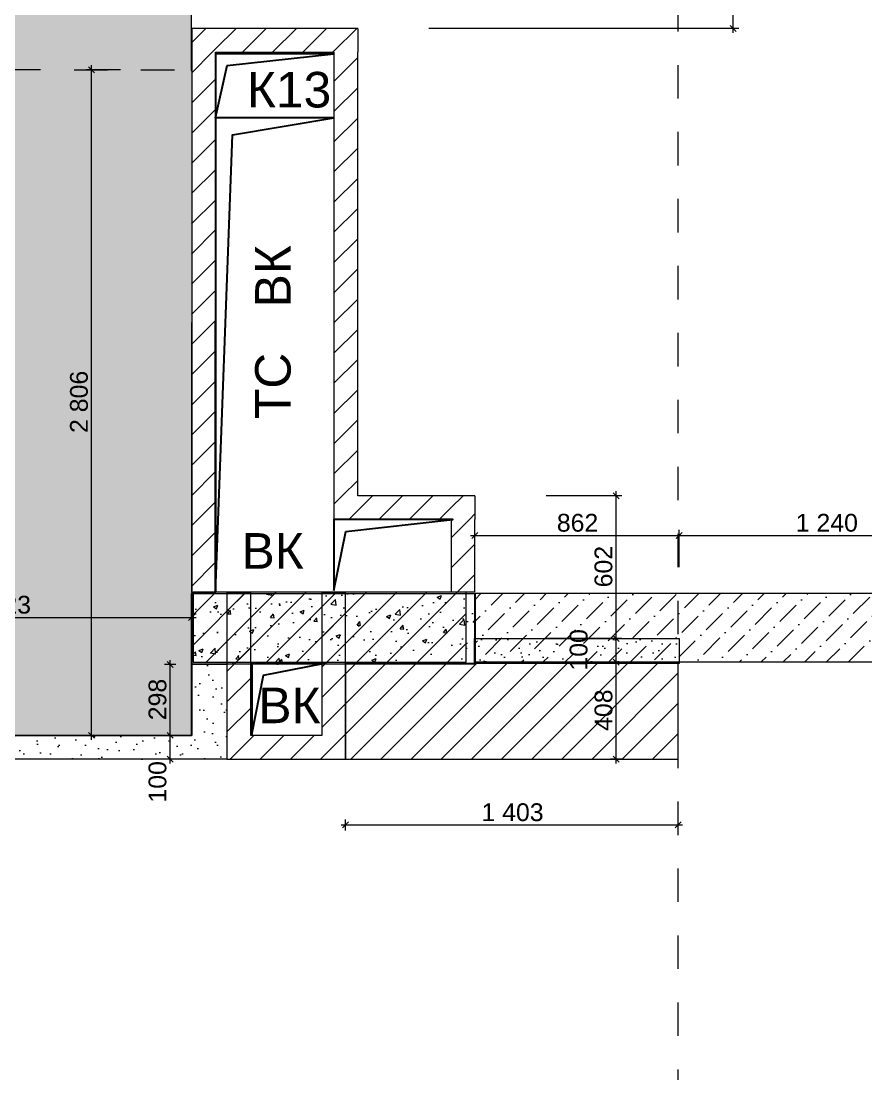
# Model space of a CAD drawing. Header units: millimetres. Extents: x 2336463 to 2579121, y 595385 to 778077.
# Drawn here: x 2430638 to 2434202, y 699777 to 704215 of the extents above; entities that cross this region are included whole.
import ezdxf

# ---------------------------------------------------------------- set-up
doc = ezdxf.new("R2010")
doc.units = ezdxf.units.MM
doc.header["$MEASUREMENT"] = 0
doc.linetypes.add('Штриховая', pattern=[282.222223, 141.111112, -141.111112])
for name, color, linetype, lineweight in [('+возводимые стены шриховка_Ном._пера__1', 7, 'Continuous', 13), ('+стена с дверью_Ном._пера__1', 7, 'Continuous', 13), ('Конструктив - Стены Несущие_Ном._пера__1', 7, 'Continuous', 13), ('сит план_Ном._пера__1', 7, 'Continuous', 13), ('сит план_Ном._пера__21', 7, 'Continuous', 30)]:
    doc.layers.add(name, color=color, linetype=linetype, lineweight=lineweight)
for name, color, linetype, lineweight, true_color in [('+возводимые стены шриховка_Ном._пера__183', 7, 'Continuous', 0, 0xe8e8e8), ('+возводимые стены шриховка_Ном._пера__242', 7, 'Continuous', 13, 0x1b55b5), ('+размер возводимые стены_Ном._пера__242', 7, 'Continuous', 13, 0x1b55b5), ('+стена с дверью_Ном._пера__243', 7, 'Continuous', 13, 0xe25822), ('Конструктив - Стены Несущие_Ном._пера__162', 7, 'Continuous', 5, 0xaaaaaa), ('сит план_Ном._пера__87', 7, 'Continuous', 20, 0x6a6a6a)]:
    doc.layers.add(name, color=color, linetype=linetype, lineweight=lineweight, true_color=true_color)
doc.layers.add('+размер возводимые стены', color=7, linetype='Continuous')
doc.layers.add('сит план', color=7, linetype='Continuous')
doc.styles.add('СГЕНЕРИР_СТИЛЬ_1', font='arial.ttf')
doc.dimstyles.new('СГЕНЕРИР_СТИЛЬ__1', dxfattribs={"dimtxt": 75, "dimasz": 23.75, "dimexe": 0.18, "dimexo": 300, "dimgap": 0, "dimtad": 1, "dimtih": 1, "dimtoh": 1, "dimdec": 0, "dimzin": 0, "dimdsep": 46, "dimtxsty": 'СГЕНЕРИР_СТИЛЬ_1', "dimblk": 'ARROWHEAD_6', "dimblk1": 'ARROWHEAD_6', "dimblk2": 'ARROWHEAD_6', "dimcen": 0.09, "dimclrd": 256, "dimclre": 256, "dimclrt": 256, "dimazin": 0, "dimtfac": 1, "dimtdec": 4, "dimtmove": 0, "dimatfit": 3, "dimfxl": 0, "dimtolj": 1, "dimtzin": 0, "dimarcsym": 0})
doc.dimstyles.new('СГЕНЕРИР_СТИЛЬ__2', dxfattribs={"dimtxt": 75, "dimasz": 23.75, "dimexe": 0.18, "dimexo": 300, "dimgap": 0, "dimtad": 1, "dimdec": 0, "dimzin": 0, "dimdsep": 46, "dimtxsty": 'СГЕНЕРИР_СТИЛЬ_1', "dimblk": 'ARROWHEAD_6', "dimblk1": 'ARROWHEAD_6', "dimblk2": 'ARROWHEAD_6', "dimcen": 0.09, "dimclrd": 256, "dimclre": 256, "dimclrt": 256, "dimazin": 0, "dimtfac": 1, "dimtdec": 4, "dimtmove": 0, "dimatfit": 3, "dimfxl": 0, "dimtolj": 1, "dimtzin": 0, "dimarcsym": 0})
pattern_1 = [(45, (2086872.015, 585988.686), (-55.684659, 55.684659), [0, -52.5, 0, -78.75]), (110, (2087047.015, 585988.686), (74.000794, 26.934086), [0, -38.5, 0, -66.5])]
pattern_2 = [(45, (2086872.015, 585813.69), (-63.639609, 63.639609), [])]

# ---------------------------------------------------------------- blocks, each defined once
blk = doc.blocks.new('Стена_848', base_point=(2431358.4, 704184.4))
at = {"layer": 'сит план_Ном._пера__87', "linetype": 'Continuous', "lineweight": 20, "true_color": 0x6a6a6a}
h = blk.add_hatch(dxfattribs=at)
h.set_pattern_fill('Блоки_Бетонные_Эффективные', color=251, style=0, pattern_type=2)
h.set_pattern_definition(pattern_2)
h.paths.add_polyline_path([(2431358.3, 704084.4), (2431458.3, 704084.4), (2431358.4, 704184.4)])
h = blk.add_hatch(dxfattribs=at)
h.set_pattern_fill('Блоки_Бетонные_Эффективные', color=251, style=0, pattern_type=2)
h.set_pattern_definition(pattern_2)
h.paths.add_polyline_path([(2431458.4, 704184.4), (2431358.4, 704184.4), (2431458.3, 704084.4)])
h = blk.add_hatch(dxfattribs=at)
h.set_pattern_fill('Блоки_Бетонные_Эффективные', color=251, style=0, pattern_type=2)
h.set_pattern_definition(pattern_2)
h.paths.add_polyline_path([(2431458.3, 704084.4), (2431958.3, 704084.4), (2431958.3, 704184.4), (2431458.4, 704184.4)])
h = blk.add_hatch(dxfattribs=at)
h.set_pattern_fill('Блоки_Бетонные_Эффективные', color=251, style=0, pattern_type=2)
h.set_pattern_definition(pattern_2)
h.paths.add_polyline_path([(2431958.3, 704084.4), (2432058.3, 704084.4), (2432058.3, 704184.4)])
h = blk.add_hatch(dxfattribs=at)
h.set_pattern_fill('Блоки_Бетонные_Эффективные', color=251, style=0, pattern_type=2)
h.set_pattern_definition(pattern_2)
h.paths.add_polyline_path([(2432058.3, 704184.4), (2431958.3, 704184.4), (2431958.3, 704084.4), (2432058.3, 704184.4)])
at = {"layer": 'сит план_Ном._пера__1', "color": 7, "linetype": 'Continuous', "lineweight": 13, "flags": 128}
for points in [[(2431358.4, 704184.4), (2431358.3, 704084.4)], [(2432058.3, 704184.4), (2431358.4, 704184.4)], [(2432058.3, 704184.4), (2432058.3, 704084.4)], [(2431458.3, 704084.4), (2431958.3, 704084.4)]]:
    blk.add_lwpolyline(points, dxfattribs=at)
blk = doc.blocks.new('Стена_849', base_point=(2432058.3, 704184.4))
at = {"layer": 'сит план_Ном._пера__87', "linetype": 'Continuous', "lineweight": 20, "true_color": 0x6a6a6a}
h = blk.add_hatch(dxfattribs=at)
h.set_pattern_fill('Блоки_Бетонные_Эффективные', color=251, style=0, pattern_type=2)
h.set_pattern_definition(pattern_2)
h.paths.add_polyline_path([(2431958.3, 704084.4), (2431958.4, 702214.4), (2432058.4, 702214.4), (2432058.3, 704084.4)])
h = blk.add_hatch(dxfattribs=at)
h.set_pattern_fill('Блоки_Бетонные_Эффективные', color=251, style=0, pattern_type=2)
h.set_pattern_definition(pattern_2)
h.paths.add_polyline_path([(2432058.4, 702214.4), (2431958.4, 702114.4), (2432058.4, 702114.4)])
h = blk.add_hatch(dxfattribs=at)
h.set_pattern_fill('Блоки_Бетонные_Эффективные', color=251, style=0, pattern_type=2)
h.set_pattern_definition(pattern_2)
h.paths.add_polyline_path([(2432058.4, 702214.4), (2431958.4, 702214.4), (2431958.4, 702114.4)])
at = {"layer": 'сит план_Ном._пера__1', "color": 7, "linetype": 'Continuous', "lineweight": 13, "flags": 128}
for points in [[(2431958.3, 704084.4), (2431958.4, 702114.4)], [(2432058.4, 702214.4), (2432058.3, 704084.4)], [(2431958.4, 702114.4), (2432058.4, 702114.4)]]:
    blk.add_lwpolyline(points, dxfattribs=at)
blk = doc.blocks.new('Стена_850', base_point=(2432058.4, 702214.4))
at = {"layer": 'сит план_Ном._пера__87', "linetype": 'Continuous', "lineweight": 20, "true_color": 0x6a6a6a}
h = blk.add_hatch(dxfattribs=at)
h.set_pattern_fill('Блоки_Бетонные_Эффективные', color=251, style=0, pattern_type=2)
h.set_pattern_definition(pattern_2)
h.paths.add_polyline_path([(2432058.4, 702114.4), (2432453, 702114.4), (2432453, 702214.4), (2432058.4, 702214.4)])
h = blk.add_hatch(dxfattribs=at)
h.set_pattern_fill('Блоки_Бетонные_Эффективные', color=251, style=0, pattern_type=2)
h.set_pattern_definition(pattern_2)
h.paths.add_polyline_path([(2432453, 702114.4), (2432553, 702114.4), (2432553, 702214.4)])
h = blk.add_hatch(dxfattribs=at)
h.set_pattern_fill('Блоки_Бетонные_Эффективные', color=251, style=0, pattern_type=2)
h.set_pattern_definition(pattern_2)
h.paths.add_polyline_path([(2432453, 702114.4), (2432553, 702214.4), (2432453, 702214.4)])
at = {"layer": 'сит план_Ном._пера__1', "color": 7, "linetype": 'Continuous', "lineweight": 13, "flags": 128}
for points in [[(2432553, 702214.4), (2432058.4, 702214.4)], [(2432553, 702214.4), (2432553, 702114.4)], [(2432058.4, 702114.4), (2432453, 702114.4)]]:
    blk.add_lwpolyline(points, dxfattribs=at)
blk = doc.blocks.new('Стена_851', base_point=(2432553, 702214.4))
at = {"layer": 'сит план_Ном._пера__87', "linetype": 'Continuous', "lineweight": 20, "true_color": 0x6a6a6a}
h = blk.add_hatch(dxfattribs=at)
h.set_pattern_fill('Блоки_Бетонные_Эффективные', color=251, style=0, pattern_type=2)
h.set_pattern_definition(pattern_2)
h.paths.add_polyline_path([(2432453, 702114.4), (2432453, 701807.7), (2432553, 701807.7), (2432553, 702114.4)])
at = {"layer": 'сит план_Ном._пера__1', "color": 7, "linetype": 'Continuous', "lineweight": 13, "flags": 128}
for points in [[(2432453, 702114.4), (2432453, 701807.7)], [(2432553, 701807.7), (2432553, 702114.4)], [(2432553, 701807.7), (2432453, 701807.7)]]:
    blk.add_lwpolyline(points, dxfattribs=at)
blk = doc.blocks.new('Стена_852', base_point=(2431358.4, 704184.4))
at = {"layer": 'сит план_Ном._пера__87', "linetype": 'Continuous', "lineweight": 20, "true_color": 0x6a6a6a}
h = blk.add_hatch(dxfattribs=at)
h.set_pattern_fill('Блоки_Бетонные_Эффективные', color=251, style=0, pattern_type=2)
h.set_pattern_definition(pattern_2)
h.paths.add_polyline_path([(2431358.3, 704084.4), (2431357, 701807.1), (2431457, 701807), (2431458.3, 704084.4)])
at = {"layer": 'сит план_Ном._пера__1', "color": 7, "linetype": 'Continuous', "lineweight": 13, "flags": 128}
for points in [[(2431358.3, 704084.4), (2431357, 701807.1)], [(2431457, 701807), (2431458.3, 704084.4)], [(2431457, 701807), (2431357, 701807.1)]]:
    blk.add_lwpolyline(points, dxfattribs=at)
blk = doc.blocks.new('Стена_853', base_point=(2431363.9, 701807.7))
at = {"layer": 'сит план_Ном._пера__87', "linetype": 'Continuous', "lineweight": 20, "true_color": 0x6a6a6a}
h = blk.add_hatch(dxfattribs=at)
h.set_pattern_fill('Блоки_Бетонные_Эффективные', color=251, style=0, pattern_type=2)
h.set_pattern_definition(pattern_2)
h.paths.add_polyline_path([(2431363.9, 701512.7), (2432516, 701512.7), (2432516, 701807.7), (2431363.9, 701807.7)])
at = {"layer": 'сит план_Ном._пера__1', "color": 7, "linetype": 'Continuous', "lineweight": 13, "flags": 128}
for points in [[(2432516, 701807.7), (2431363.9, 701807.7)], [(2431363.9, 701807.7), (2431363.9, 701512.7)], [(2432516, 701512.7), (2432516, 701807.7)], [(2431363.9, 701512.7), (2432516, 701512.7)]]:
    blk.add_lwpolyline(points, dxfattribs=at)
blk = doc.blocks.new('Стена_854', base_point=(2431507, 701807.1))
at = {"layer": 'сит план_Ном._пера__87', "linetype": 'Continuous', "lineweight": 20, "true_color": 0x6a6a6a}
h = blk.add_hatch(dxfattribs=at)
h.set_pattern_fill('Блоки_Бетонные_Эффективные', color=251, style=0, pattern_type=2)
h.set_pattern_definition(pattern_2)
h.paths.add_polyline_path([(2431607, 701204.4), (2431607, 701807.1), (2431507, 701807.1), (2431507, 701204.4)])
h = blk.add_hatch(dxfattribs=at)
h.set_pattern_fill('Блоки_Бетонные_Эффективные', color=251, style=0, pattern_type=2)
h.set_pattern_definition(pattern_2)
h.paths.add_polyline_path([(2431607, 701204.4), (2431507, 701104.4), (2431607, 701104.4)])
h = blk.add_hatch(dxfattribs=at)
h.set_pattern_fill('Блоки_Бетонные_Эффективные', color=251, style=0, pattern_type=2)
h.set_pattern_definition(pattern_2)
h.paths.add_polyline_path([(2431607, 701204.4), (2431507, 701204.4), (2431507, 701104.4)])
at = {"layer": 'сит план_Ном._пера__1', "color": 7, "linetype": 'Continuous', "lineweight": 13, "flags": 128}
for points in [[(2431507, 701807.1), (2431507, 701104.4)], [(2431607, 701807.1), (2431507, 701807.1)], [(2431607, 701204.4), (2431607, 701807.1)], [(2431507, 701104.4), (2431607, 701104.4)]]:
    blk.add_lwpolyline(points, dxfattribs=at)
blk = doc.blocks.new('Стена_855', base_point=(2431507, 701104.4))
at = {"layer": 'сит план_Ном._пера__87', "linetype": 'Continuous', "lineweight": 20, "true_color": 0x6a6a6a}
h = blk.add_hatch(dxfattribs=at)
h.set_pattern_fill('Блоки_Бетонные_Эффективные', color=251, style=0, pattern_type=2)
h.set_pattern_definition(pattern_2)
h.paths.add_polyline_path([(2431607, 701104.4), (2431907, 701104.4), (2431907, 701204.4), (2431607, 701204.4)])
h = blk.add_hatch(dxfattribs=at)
h.set_pattern_fill('Блоки_Бетонные_Эффективные', color=251, style=0, pattern_type=2)
h.set_pattern_definition(pattern_2)
h.paths.add_polyline_path([(2432007, 701204.4), (2431907, 701204.4), (2432007, 701104.4)])
h = blk.add_hatch(dxfattribs=at)
h.set_pattern_fill('Блоки_Бетонные_Эффективные', color=251, style=0, pattern_type=2)
h.set_pattern_definition(pattern_2)
h.paths.add_polyline_path([(2431907, 701204.4), (2431907, 701104.4), (2432007, 701104.4)])
at = {"layer": 'сит план_Ном._пера__1', "color": 7, "linetype": 'Continuous', "lineweight": 13, "flags": 128}
for points in [[(2431907, 701204.4), (2431607, 701204.4)], [(2432007, 701104.4), (2432007, 701204.4)], [(2431607, 701104.4), (2432007, 701104.4)]]:
    blk.add_lwpolyline(points, dxfattribs=at)
blk = doc.blocks.new('Стена_856', base_point=(2432007, 701104.4))
at = {"layer": 'сит план_Ном._пера__87', "linetype": 'Continuous', "lineweight": 20, "true_color": 0x6a6a6a}
h = blk.add_hatch(dxfattribs=at)
h.set_pattern_fill('Блоки_Бетонные_Эффективные', color=251, style=0, pattern_type=2)
h.set_pattern_definition(pattern_2)
h.paths.add_polyline_path([(2432007, 701204.4), (2432007, 701807.1), (2431907, 701807.1), (2431907, 701204.4)])
at = {"layer": 'сит план_Ном._пера__1', "color": 7, "linetype": 'Continuous', "lineweight": 13, "flags": 128}
for points in [[(2431907, 701807.1), (2432007, 701807.1)], [(2431907, 701807.1), (2431907, 701204.4)], [(2432007, 701204.4), (2432007, 701807.1)]]:
    blk.add_lwpolyline(points, dxfattribs=at)
blk = doc.blocks.new('*D3630', base_point=(2086872, 585813.7))
at = {"layer": '+размер возводимые стены_Ном._пера__242', "color": 152, "linetype": 'Continuous', "lineweight": 13, "true_color": 0x1b55b5}
for p, q in [((2429716.5, 701701.7), (2429735.2, 701701.7)), ((2429747.7, 701714.2), (2429722.7, 701689.2)), ((2429735.2, 701404.4), (2429735.2, 701725.1)), ((2429735.2, 701701.7), (2431357.8, 701701.7)), ((2431345.3, 701689.2), (2431370.3, 701714.2)), ((2431357.8, 701678.2), (2431357.8, 701725.1)), ((2431357.8, 701701.7), (2431376.6, 701701.7))]:
    blk.add_line(p, q, dxfattribs=at)
at = {"layer": '+размер возводимые стены_Ном._пера__242', "color": 152, "lineweight": 13, "true_color": 0x1b55b5, "insert": (2430418.3, 701716.7), "char_height": 75, "attachment_point": 7, "style": 'СГЕНЕРИР_СТИЛЬ_1'}
blk.add_mtext('\\A1;{\\pql;\\fArial|b0|i0|c204|p38;1\xa0623}', dxfattribs=at)
blk = doc.blocks.new('ARROWHEAD_6')
at = {"color": 0, "linetype": 'Continuous', "lineweight": 0}
for p, q in [((0, 0), (-1, 0)), ((-0.5, -0.5), (0.5, 0.5))]:
    blk.add_line(p, q, dxfattribs=at)
blk = doc.blocks.new('*D3631', base_point=(2086872, 585813.7))
at = {"layer": '+размер возводимые стены_Ном._пера__242', "color": 152, "linetype": 'Continuous', "lineweight": 13, "true_color": 0x1b55b5}
for p, q in [((2432565.5, 702059.5), (2432540.5, 702034.5)), ((2432553, 702023.6), (2432553, 702070.5)), ((2433427, 702059.5), (2433402, 702034.5)), ((2433414.5, 701912.7), (2433414.5, 702070.5)), ((2432534.2, 702047), (2432553, 702047)), ((2432553, 702047), (2433414.5, 702047))]:
    blk.add_line(p, q, dxfattribs=at)
at = {"layer": '+размер возводимые стены_Ном._пера__242', "color": 152, "lineweight": 13, "true_color": 0x1b55b5, "insert": (2432898.4, 702062), "char_height": 75, "attachment_point": 7, "style": 'СГЕНЕРИР_СТИЛЬ_1'}
blk.add_mtext('\\A1;{\\pql;\\fArial|b0|i0|c204|p38;862}', dxfattribs=at)
blk = doc.blocks.new('*D3632', base_point=(2086872, 585813.7))
at = {"layer": '+размер возводимые стены_Ном._пера__242', "color": 152, "linetype": 'Continuous', "lineweight": 13, "true_color": 0x1b55b5}
for p, q in [((2433427, 702059.5), (2433402, 702034.5)), ((2433414.5, 701912.7), (2433414.5, 702070.5)), ((2434666.8, 702059.5), (2434641.8, 702034.5)), ((2434654.3, 702023.6), (2434654.3, 702070.5)), ((2433414.5, 702047), (2434654.3, 702047))]:
    blk.add_line(p, q, dxfattribs=at)
at = {"layer": '+размер возводимые стены_Ном._пера__242', "color": 152, "lineweight": 13, "true_color": 0x1b55b5, "insert": (2433906.2, 702062), "char_height": 75, "attachment_point": 7, "style": 'СГЕНЕРИР_СТИЛЬ_1'}
blk.add_mtext('\\A1;{\\pql;\\fArial|b0|i0|c204|p38;1\xa0240}', dxfattribs=at)
blk = doc.blocks.new('*D3639', base_point=(2086872, 585813.7))
at = {"layer": '+размер возводимые стены_Ном._пера__242', "color": 152, "linetype": 'Continuous', "lineweight": 13, "true_color": 0x1b55b5}
for p, q in [((2431254.8, 701216.9), (2431279.8, 701191.9)), ((2431290.7, 701204.4), (2431243.8, 701204.4)), ((2431267.3, 701104.4), (2431267.3, 701204.4)), ((2431290.7, 701104.4), (2431243.8, 701104.4)), ((2431254.8, 701116.9), (2431279.8, 701091.9)), ((2431267.3, 701085.6), (2431267.3, 701104.4))]:
    blk.add_line(p, q, dxfattribs=at)
at = {"layer": '+размер возводимые стены_Ном._пера__242', "color": 152, "lineweight": 13, "true_color": 0x1b55b5, "insert": (2431252.3, 700921.1), "char_height": 75, "attachment_point": 7, "rotation": 90, "style": 'СГЕНЕРИР_СТИЛЬ_1'}
blk.add_mtext('\\A1;{\\pql;\\fArial|b0|i0|c204|p38;100}', dxfattribs=at)
blk = doc.blocks.new('*D3640', base_point=(2086872, 585813.7))
at = {"layer": '+размер возводимые стены_Ном._пера__242', "color": 152, "linetype": 'Continuous', "lineweight": 13, "true_color": 0x1b55b5}
for p, q in [((2431267.3, 701502.6), (2431267.3, 701521.3)), ((2431290.7, 701502.6), (2431243.8, 701502.6)), ((2431279.8, 701490.1), (2431254.8, 701515.1)), ((2431267.3, 701204.4), (2431267.3, 701502.6)), ((2431254.8, 701216.9), (2431279.8, 701191.9)), ((2431290.7, 701204.4), (2431243.8, 701204.4))]:
    blk.add_line(p, q, dxfattribs=at)
at = {"layer": '+размер возводимые стены_Ном._пера__242', "color": 152, "lineweight": 13, "true_color": 0x1b55b5, "insert": (2431252.3, 701268.1), "char_height": 75, "attachment_point": 7, "rotation": 90, "style": 'СГЕНЕРИР_СТИЛЬ_1'}
blk.add_mtext('\\A1;{\\pql;\\fArial|b0|i0|c204|p38;298}', dxfattribs=at)
blk = doc.blocks.new('*D3641', base_point=(2086872, 585813.7))
at = {"layer": '+размер возводимые стены_Ном._пера__242', "color": 152, "linetype": 'Continuous', "lineweight": 13, "true_color": 0x1b55b5}
for p, q in [((2433136, 701525.2), (2433161, 701500.2)), ((2433172, 701512.7), (2432816, 701512.7)), ((2433148.5, 701104.4), (2433148.5, 701512.7)), ((2433172, 701104.4), (2433125.1, 701104.4)), ((2433136, 701116.9), (2433161, 701091.9)), ((2433148.5, 701085.6), (2433148.5, 701104.4))]:
    blk.add_line(p, q, dxfattribs=at)
at = {"layer": '+размер возводимые стены_Ном._пера__242', "color": 152, "lineweight": 13, "true_color": 0x1b55b5, "char_height": 75, "attachment_point": 7, "rotation": 90, "style": 'СГЕНЕРИР_СТИЛЬ_1'}
for s, insert in [('\\A1;{\\pql;\\fArial|b0|i0|c204|p38;100}', (2433028.5, 701477.4)), ('\\A1;{\\pql;\\fArial|b0|i0|c204|p38;408}', (2433133.5, 701223.2))]:
    blk.add_mtext(s, dxfattribs=dict(at, insert=insert))
blk = doc.blocks.new('*D3642', base_point=(2086872, 585813.7))
at = {"layer": '+размер возводимые стены_Ном._пера__242', "color": 152, "linetype": 'Continuous', "lineweight": 13, "true_color": 0x1b55b5}
for p, q in [((2433172, 701612.7), (2432851.7, 701612.7)), ((2433136, 701625.2), (2433161, 701600.2)), ((2433148.5, 701512.7), (2433148.5, 701612.7)), ((2433136, 701525.2), (2433161, 701500.2)), ((2433172, 701512.7), (2432816, 701512.7))]:
    blk.add_line(p, q, dxfattribs=at)
blk = doc.blocks.new('*D3643', base_point=(2086872, 585813.7))
at = {"layer": '+размер возводимые стены_Ном._пера__242', "color": 152, "linetype": 'Continuous', "lineweight": 13, "true_color": 0x1b55b5}
for p, q in [((2433148.5, 702214.4), (2433148.5, 702233.1)), ((2433172, 702214.4), (2432853, 702214.4)), ((2433161, 702201.9), (2433136, 702226.9)), ((2433148.5, 701612.7), (2433148.5, 702214.4)), ((2433172, 701612.7), (2432851.7, 701612.7)), ((2433136, 701625.2), (2433161, 701600.2))]:
    blk.add_line(p, q, dxfattribs=at)
at = {"layer": '+размер возводимые стены_Ном._пера__242', "color": 152, "lineweight": 13, "true_color": 0x1b55b5, "insert": (2433133.5, 701828.2), "char_height": 75, "attachment_point": 7, "rotation": 90, "style": 'СГЕНЕРИР_СТИЛЬ_1'}
blk.add_mtext('\\A1;{\\pql;\\fArial|b0|i0|c204|p38;602}', dxfattribs=at)
blk = doc.blocks.new('*D3646', base_point=(2086872, 585813.7))
at = {"layer": '+размер возводимые стены_Ном._пера__242', "color": 152, "linetype": 'Continuous', "lineweight": 13, "true_color": 0x1b55b5}
for p, q in [((2431988.2, 700826.9), (2432007, 700826.9)), ((2432019.5, 700839.4), (2431994.5, 700814.4)), ((2432007, 700803.4), (2432007, 700850.3)), ((2432007, 700826.9), (2433410.3, 700826.9)), ((2433397.8, 700814.4), (2433422.8, 700839.4)), ((2433410.3, 700803.4), (2433410.3, 700850.3)), ((2433410.3, 700826.9), (2433429.1, 700826.9))]:
    blk.add_line(p, q, dxfattribs=at)
at = {"layer": '+размер возводимые стены_Ном._пера__242', "color": 152, "lineweight": 13, "true_color": 0x1b55b5, "insert": (2432580.4, 700841.9), "char_height": 75, "attachment_point": 7, "style": 'СГЕНЕРИР_СТИЛЬ_1'}
blk.add_mtext('\\A1;{\\pql;\\fArial|b0|i0|c204|p38;1\xa0403}', dxfattribs=at)
blk = doc.blocks.new('*D3655', base_point=(2086872, 585813.7))
at = {"layer": '+размер возводимые стены_Ном._пера__242', "color": 152, "linetype": 'Continuous', "lineweight": 13, "true_color": 0x1b55b5}
for p, q in [((2433665.9, 705394.6), (2431922.2, 705394.6)), ((2433630, 705407.1), (2433655, 705382.1)), ((2433642.5, 704184.4), (2433642.5, 705394.6)), ((2433665.9, 704184.4), (2432358.3, 704184.4)), ((2433630, 704196.9), (2433655, 704171.9)), ((2433642.5, 704165.6), (2433642.5, 704184.4))]:
    blk.add_line(p, q, dxfattribs=at)
at = {"layer": '+размер возводимые стены_Ном._пера__242', "color": 152, "lineweight": 13, "true_color": 0x1b55b5, "insert": (2433627.5, 704661.2), "char_height": 75, "attachment_point": 7, "rotation": 90, "style": 'СГЕНЕРИР_СТИЛЬ_1'}
blk.add_mtext('\\A1;{\\pql;\\fArial|b0|i0|c204|p38;1\xa0210}', dxfattribs=at)
blk = doc.blocks.new('*D3662', base_point=(2086872, 585813.7))
at = {"layer": '+размер возводимые стены_Ном._пера__242', "color": 152, "linetype": 'Continuous', "lineweight": 13, "true_color": 0x1b55b5}
for p, q in [((2431058.3, 704010.1), (2430912.5, 704010.1)), ((2430948.5, 703997.6), (2430923.5, 704022.6)), ((2430936, 704010.1), (2430936, 704028.8)), ((2430936, 701204.4), (2430936, 704010.1)), ((2430923.5, 701216.9), (2430948.5, 701191.9)), ((2431207, 701204.4), (2430912.5, 701204.4)), ((2430936, 701185.7), (2430936, 701204.4))]:
    blk.add_line(p, q, dxfattribs=at)
at = {"layer": '+размер возводимые стены_Ном._пера__242', "color": 152, "lineweight": 13, "true_color": 0x1b55b5, "insert": (2430921, 702479), "char_height": 75, "attachment_point": 7, "rotation": 90, "style": 'СГЕНЕРИР_СТИЛЬ_1'}
blk.add_mtext('\\A1;{\\pql;\\fArial|b0|i0|c204|p38;2\xa0806}', dxfattribs=at)

msp = doc.modelspace()

# ---------------------------------------------------------------- hatches: boundary and pattern name
at = {"layer": '+возводимые стены шриховка_Ном._пера__183', "linetype": 'Continuous', "lineweight": 0, "true_color": 0xe8e8e8}
h = msp.add_hatch(dxfattribs=at)
h.set_pattern_fill('Штукатурка__Гипс_01', color=254, style=0, pattern_type=2)
h.set_pattern_definition(pattern_1)
h.paths.add_polyline_path([(2432551.7, 701612.7), (2433414.5, 701612.7), (2433414.5, 701506.7), (2432551.7, 701506.7)])
h = msp.add_hatch(dxfattribs=at)
h.set_pattern_fill('Штукатурка__Гипс_01', color=254, style=0, pattern_type=2)
h.set_pattern_definition(pattern_1)
h.paths.add_polyline_path([(2429735.2, 701104.4), (2429735.2, 701204.4), (2431357.8, 701204.4), (2431357.8, 701504.5), (2431507, 701504.5), (2431507, 701204.4), (2431507, 701104.4)])
at = {"layer": '+возводимые стены шриховка_Ном._пера__242', "linetype": 'Continuous', "lineweight": 13, "true_color": 0x1b55b5}
h = msp.add_hatch(dxfattribs=at)
h.set_pattern_fill('Блоки_Бетонные_Эффективные', color=152, style=0, pattern_type=2)
h.set_pattern_definition(pattern_2)
h.paths.add_polyline_path([(2432007, 701104.4), (2433410.3, 701104.4), (2433410.3, 701507.7), (2432007, 701507.7)])
at = {"layer": '+стена с дверью_Ном._пера__243', "linetype": 'Continuous', "lineweight": 0, "true_color": 0x381608}
msp.add_hatch(color=28, dxfattribs=at).paths.add_polyline_path([(2422855, 706910.6), (2429507.6, 706910.6), (2429507.6, 709999), (2431335.9, 709999), (2431477.2, 709999), (2431477.2, 707032.4), (2431335.9, 707032.4), (2431335.9, 705401.1), (2431356, 705401.1), (2431356, 704006.7), (2431358.2, 704006.7), (2431358.2, 701204.4), (2429733, 701204.4), (2429733, 704006.7), (2429127.9, 704006.7), (2429127.9, 703610.7), (2424132.9, 703610.7), (2424132.9, 705400.5), (2422855, 705400.5)])
at = {"layer": 'Конструктив - Стены Несущие_Ном._пера__162', "linetype": 'Continuous', "lineweight": 5, "true_color": 0xaaaaaa}
h = msp.add_hatch(dxfattribs=at)
h.set_pattern_fill('Бетон_01', color=253, style=0, pattern_type=2)
h.set_pattern_definition([(45, (2086872.01, 585813.69), (-91.92388, 91.92388), [97.499996, -32.5, 0, -32.5]), (45, (2086883.5, 585917.1), (-91.92388, 91.92388), [97.499996, -32.5, 0, -32.5])])
h.paths.add_polyline_path([(2435007.1, 701802.1), (2432553.3, 701802.1), (2432553.3, 701513.7), (2435007.1, 701513.7)])
at = {"layer": 'сит план_Ном._пера__1', "linetype": 'Continuous', "lineweight": 13}
h = msp.add_hatch(dxfattribs=at)
h.set_pattern_fill('AR_CONC', style=0, pattern_type=2)
h.set_pattern_definition([(50, (2086872.01, 585813.69), (-182.18467, 15.939086), [19.05, -209.55]), (355, (2086872.01, 585813.69), (-35.24342, 191.05685), [15.24, -167.64058]), (100.451445, (2086887.2, 585812.36), (146.94125, 175.11775), [16.19001, -178.09024]), (46.1842, (2086872.01, 585864.49), (-271.07904, 42.04233), [28.575, -314.325]), (96.63556, (2086894.6, 585860.98), (237.40413, 247.42612), [24.28502, -267.1356]), (351.18415, (2086872.01, 585864.49), (237.40413, 247.42612), [22.85997, -251.45973]), (21, (2086897.41, 585851.79), (-151.61439, 102.2652), [19.05, -209.55]), (326, (2086897.41, 585851.79), (61.80203, 184.18797), [15.24, -167.64]), (71.451445, (2086910.05, 585843.26), (213.41642, 81.92277), [16.19001, -178.08994]), (37.5, (2086872.015, 585813.686), (3.088603, 84.555039), [0, -165.608, 0, -170.18, 0, -168.275]), (7.5, (2086872.015, 585813.69), (66.819663, 100.180575), [0, -97.028, 0, -161.798, 0, -64.135]), (327.5, (2086815.37, 585813.686), (-135.590595, 5.728744), [0, -63.5, 0, -198.12, 0, -262.89]), (317.5, (2086789.97, 585813.69), (148.12918, 25.42649), [0, -82.55, 0, -131.572, 0, -186.69])])
h.paths.add_polyline_path([(2431357.8, 701802.1), (2432551.7, 701802.1), (2432551.7, 701504.5), (2431357.8, 701504.5)])

# ---------------------------------------------------------------- linework, layer by layer
at = {"layer": '+возводимые стены шриховка_Ном._пера__1', "color": 7, "linetype": 'Штриховая', "lineweight": 13}
for p, q in [((2433410.3, 694011), (2433410.3, 709127.7)), ((2429733, 704011), (2431358.3, 704010.1))]:
    msp.add_line(p, q, dxfattribs=at)
at = {"layer": '+возводимые стены шриховка_Ном._пера__1', "color": 7, "linetype": 'Continuous', "lineweight": 13, "flags": 128}
for points in [[(2432551.7, 701612.7), (2433414.5, 701612.7), (2433414.5, 701506.7), (2432551.7, 701506.7)], [(2429735.2, 701104.4), (2429735.2, 701204.4), (2431357.8, 701204.4), (2431357.8, 701504.5), (2431507, 701504.5), (2431507, 701204.4), (2431507, 701104.4)], [(2432007, 701104.4), (2433410.3, 701104.4), (2433410.3, 701507.7), (2432007, 701507.7)]]:
    msp.add_lwpolyline(points, close=True, dxfattribs=at)
at = {"layer": '+стена с дверью_Ном._пера__1', "color": 7, "linetype": 'Continuous', "lineweight": 13, "flags": 128}
msp.add_lwpolyline([(2422855, 706910.6), (2429507.6, 706910.6), (2429507.6, 709999), (2431335.9, 709999), (2431477.2, 709999), (2431477.2, 707032.4), (2431335.9, 707032.4), (2431335.9, 705401.1), (2431356, 705401.1), (2431356, 704006.7), (2431358.2, 704006.7), (2431358.2, 701204.4), (2429733, 701204.4), (2429733, 704006.7), (2429127.9, 704006.7), (2429127.9, 703610.7), (2424132.9, 703610.7), (2424132.9, 705400.5), (2422855, 705400.5)], close=True, dxfattribs=at)
at = {"layer": 'Конструктив - Стены Несущие_Ном._пера__1', "color": 7, "linetype": 'Continuous', "lineweight": 13, "flags": 128}
msp.add_lwpolyline([(2435007.1, 701802.1), (2432553.3, 701802.1), (2432553.3, 701513.7), (2435007.1, 701513.7)], close=True, dxfattribs=at)
at = {"layer": 'сит план_Ном._пера__1', "color": 7, "linetype": 'Continuous', "lineweight": 13, "flags": 128}
msp.add_lwpolyline([(2431357.8, 701802.1), (2432551.7, 701802.1), (2432551.7, 701504.5), (2431357.8, 701504.5)], close=True, dxfattribs=at)
at = {"layer": 'сит план_Ном._пера__21', "color": 7, "linetype": 'Continuous', "lineweight": 30, "flags": 128}
for points in [[(2431458.3, 703807.4), (2431508.3, 704027.4), (2431958.3, 704077.4), (2431458.3, 704077.4)], [(2431458.3, 701807.4), (2431529.7, 703735.9), (2431958.3, 703807.5), (2431458.3, 703807.5)], [(2431958.4, 701814.4), (2432008.4, 702064.4), (2432459.3, 702114.4), (2431958.4, 702114.4)], [(2431611.5, 701207.7), (2431661.5, 701457.7), (2431912.5, 701507.7), (2431611.5, 701507.7)]]:
    msp.add_lwpolyline(points, close=True, dxfattribs=at)

# ---------------------------------------------------------------- block references
at = {"layer": 'сит план', "color": 7, "lineweight": 13}
for name, p in [('Стена_848', (2431358.4, 704184.4)), ('Стена_852', (2431358.4, 704184.4)), ('Стена_849', (2432058.3, 704184.4)), ('Стена_850', (2432058.4, 702214.4)), ('Стена_851', (2432553, 702214.4)), ('Стена_853', (2431363.9, 701807.7)), ('Стена_854', (2431507, 701807.1)), ('Стена_856', (2432007, 701104.4)), ('Стена_855', (2431507, 701104.4))]:
    msp.add_blockref(name, p, dxfattribs=at)

# ---------------------------------------------------------------- texts
at = {"layer": 'сит план_Ном._пера__1', "color": 7, "linetype": 'Continuous', "lineweight": 13, "char_height": 150, "attachment_point": 1, "style": 'СГЕНЕРИР_СТИЛЬ_1'}
for s, insert in [('\\A1;{\\pql;\\fArial|b0|i0|c204|p38;К13}', (2431591.6, 704001)), ('\\A1;{\\pql;\\fArial|b0|i0|c204|p38;ВК}', (2431568.9, 702056.9)), ('\\A1;{\\pql;\\fArial|b0|i0|c204|p38;ВК}', (2431639.6, 701405.8))]:
    msp.add_mtext(s, dxfattribs=dict(at, insert=insert))
at = {"layer": 'сит план_Ном._пера__1', "color": 7, "linetype": 'Continuous', "lineweight": 13, "char_height": 150, "attachment_point": 1, "rotation": 90, "style": 'СГЕНЕРИР_СТИЛЬ_1'}
for s, insert in [('\\A1;{\\pql;\\fArial|b0|i0|c204|p38;ВК}', (2431625.7, 703008.6)), ('\\A1;{\\pql;\\fArial|b0|i0|c204|p38;ТС}', (2431625.7, 702537.7))]:
    msp.add_mtext(s, dxfattribs=dict(at, insert=insert))

# ---------------------------------------------------------------- dimensions: what is measured, and where the dimension line sits
at = {"layer": '+размер возводимые стены', "color": 152, "linetype": 'Continuous', "lineweight": 13, "true_color": 0x1b55b5}
for base, p1, p2, picture, middle in [((2433642.5, 705394.6), (2432058.3, 704184.4), (2431622.2, 705394.6), '*D3655', (2433590, 704790.1)), ((2430936, 704010.1), (2431507, 701204.4), (2431358.3, 704010.1), '*D3662', (2430883.5, 702607.8)), ((2433148.5, 702214.4), (2432551.7, 701612.7), (2432553, 702214.4), '*D3643', (2433096, 701913.9)), ((2433148.5, 701512.7), (2433410.3, 701104.4), (2432516, 701512.7), '*D3641', (2433096, 701308.9)), ((2433148.5, 701612.7), (2432516, 701512.7), (2432551.7, 701612.7), '*D3642', (2432991, 701563.1)), ((2431267.3, 701502.6), (2431507, 701204.4), (2431356.7, 701502.6), '*D3640', (2431214.8, 701353.9)), ((2431267.3, 701204.4), (2431507, 701104.4), (2431507, 701204.4), '*D3639', (2431214.8, 701006.9))]:
    dim = msp.add_linear_dim(base=base, p1=p1, p2=p2, angle=90, dimstyle='СГЕНЕРИР_СТИЛЬ__2', dxfattribs=at)
    dim.commit()
    dim.dimension.update_dxf_attribs({"geometry": picture, "text_midpoint": middle, "dimtype": 160, "text_rotation": 90})
for base, p1, p2, picture, middle in [((2434654.3, 702047), (2433414.5, 701612.7), (2434654.3, 701802.7), '*D3632', (2434035, 702099.5)), ((2433414.5449, 702047.0275), (2432552.9529, 702214.3604), (2433414.5449, 701612.7477), '*D3631', (2432984.1419, 702099.5275)), ((2431357.8, 701701.7), (2429735.2, 701104.4), (2431357.8, 701802.1), '*D3630', (2430547.1, 701754.2)), ((2433410.3, 700826.9), (2432007, 701104.4), (2433410.3, 701104.4), '*D3646', (2432709.2, 700879.4))]:
    dim = msp.add_linear_dim(base=base, p1=p1, p2=p2, dimstyle='СГЕНЕРИР_СТИЛЬ__1', dxfattribs=at)
    dim.commit()
    dim.dimension.update_dxf_attribs({"geometry": picture, "text_midpoint": middle, "dimtype": 160})

doc.saveas('drawing.dxf')
